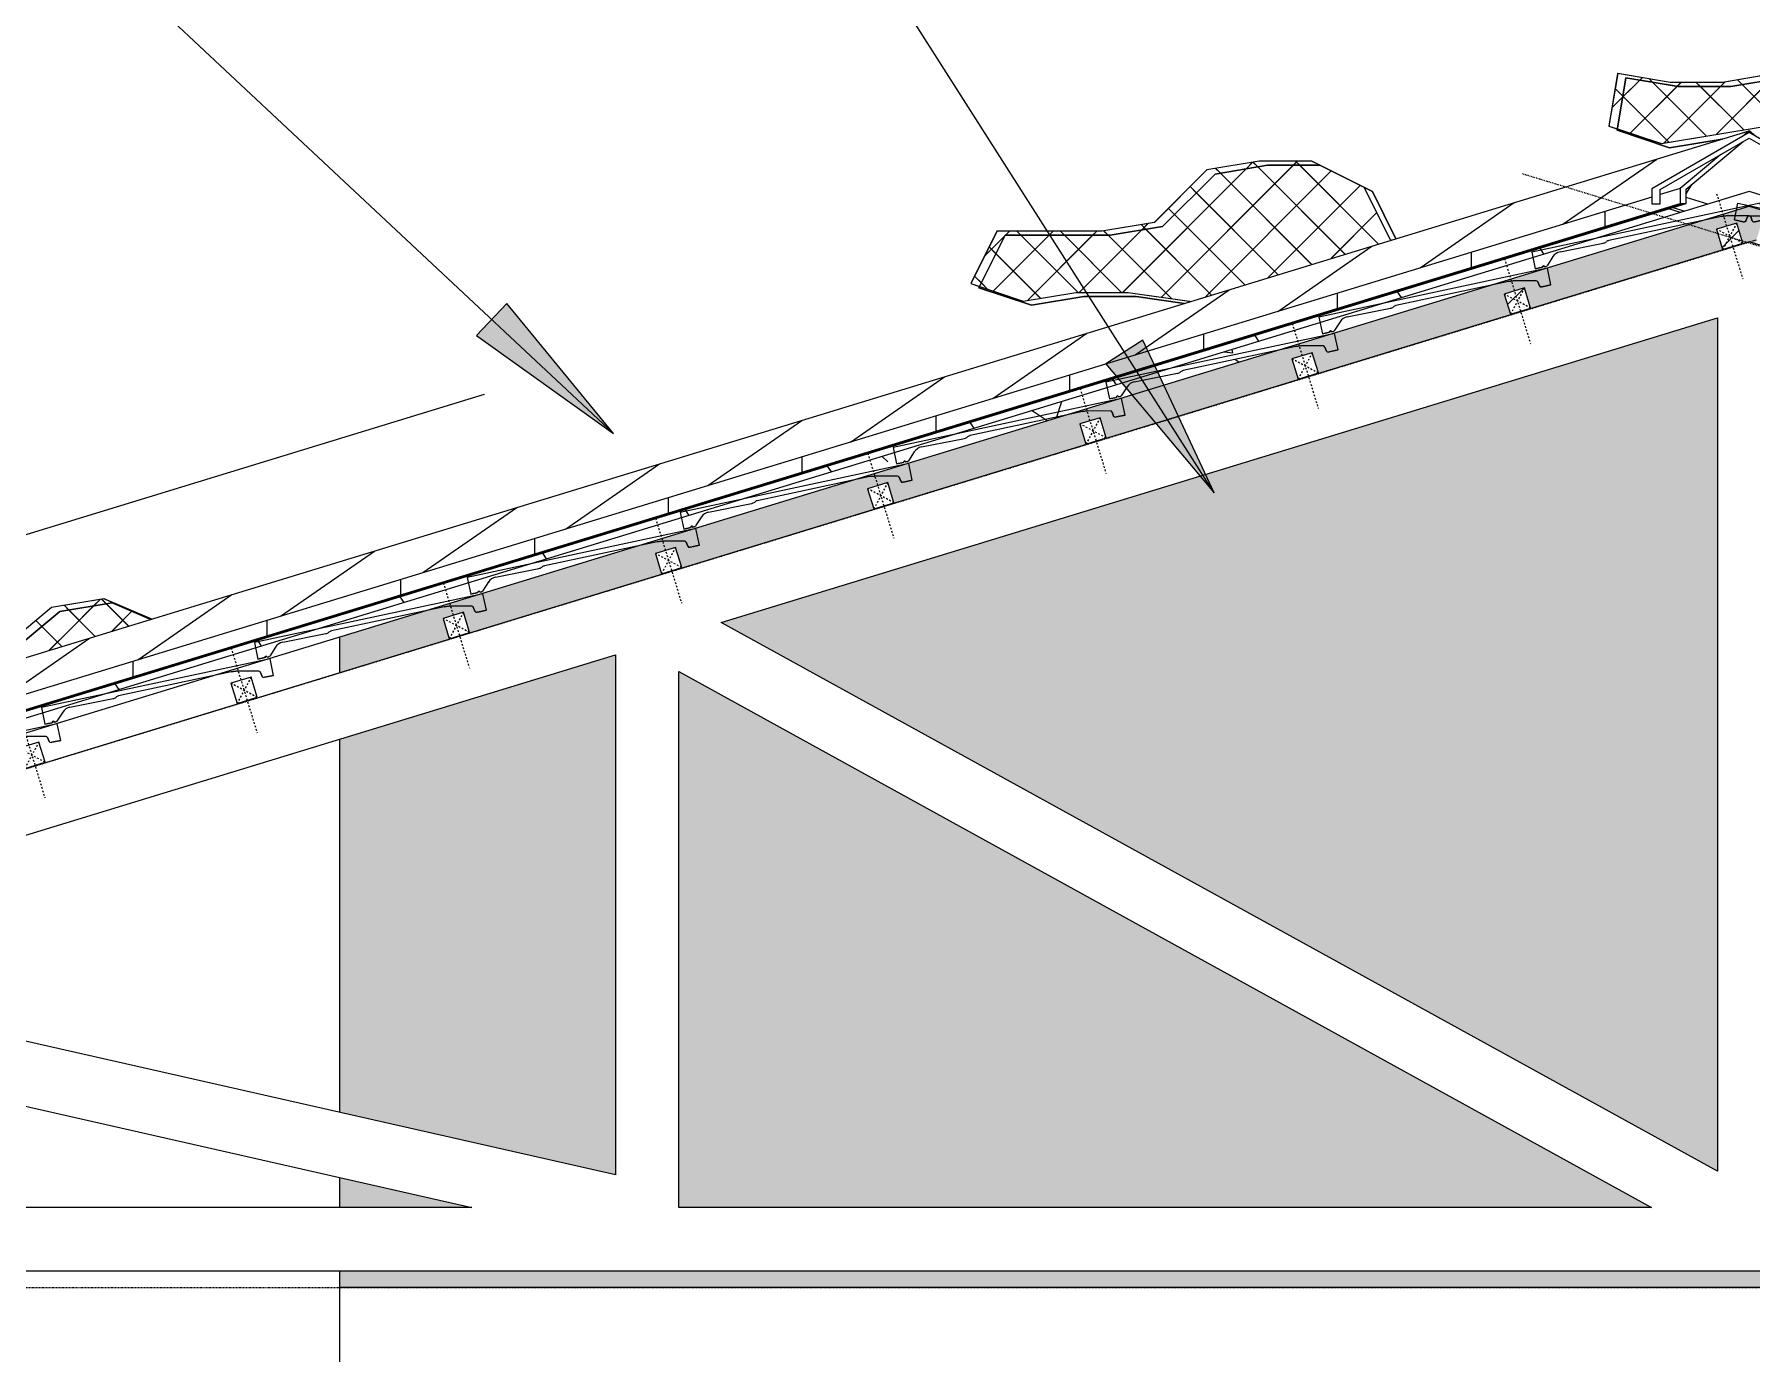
# Model space of a CAD drawing. Header units: millimetres. Extents: x -12186 to 152825, y -4386 to 9463.
# Drawn here: x 49003 to 52088, y 3336 to 5707 of the extents above; entities that cross this region are included whole.
import ezdxf

# ---------------------------------------------------------------- set-up
doc = ezdxf.new("R2010")
doc.units = ezdxf.units.MM
for name, pattern in [('1000 Dashed', [2, 1, -1]), ('Dash', [6.35, 3.175, -3.175]), ('Dash 1_5mm', [3, 1.5, -1.5])]:
    doc.linetypes.add(name, pattern=pattern)
for name, color, linetype, lineweight in [('A-DETL', 90, 'Continuous', 5), ('A-DETL-GENF', 92, 'Continuous', 5), ('A-DETL-GENF-HDLN', 1, 'Dash', 5), ('A-DETL-THIN', 151, 'Continuous', 5), ('A-FLOR-LEVL', 51, 'Continuous', 5), ('A-ROOF', 132, 'Continuous', 9), ('A-ROOF-MCUT', 132, 'Continuous', 5), ('A-ROOF-OTLN', 132, 'Continuous', 9), ('A-ROOF-PATT', 132, 'Continuous', 9), ('A-WALL', 113, 'Continuous', 9), ('G-ANNO-DIMS', 111, 'Continuous', 5), ('G-ANNO-TEXT', 231, 'Continuous', 5), ('G-IMPT', 8, 'Continuous', 5), ('L-PLNT', 71, 'Continuous', 5), ('S-FSTN', 2, 'Continuous', 5)]:
    doc.layers.add(name, color=color, linetype=linetype, lineweight=lineweight)
pattern_1 = [(45, (379.8, 3166.03), (-141.421, 141.421), [])]

# ---------------------------------------------------------------- blocks, each defined once
blk = doc.blocks.new('SVA_Shades of Green Tree - Australian_Tree_based_on_Leopard_Tree_2901-1101184-Section B-B')
at = {"layer": 'G-IMPT'}
for p, q in [((4343.2, 5575), (4397.4, 5629.3)), ((4362.4, 5594.3), (4393.1, 5625.1)), ((4376.1, 5529.5), (4467.3, 5620.9)), ((4393.1, 5625.1), (4397.3, 5629.3)), ((4416, 5621.2), (4410.1, 5627.1)), ((4512.9, 5524.3), (4410.2, 5627.1)), ((4512.8, 5524.3), (4416, 5621.2)), ((4436.5, 5511.5), (4546.4, 5621.6)), ((4460.2, 5613.9), (4467.2, 5620.9)), ((4502, 5613.5), (4494.6, 5620.9)), ((4580, 5535.5), (4494.8, 5620.9)), ((4530.3, 5527.2), (4628.4, 5625.4)), ((4530.4, 5527.2), (4639.6, 5636.6)), ((4538.1, 5613.5), (4546.2, 5621.6)), ((4576.9, 5616.9), (4568.5, 5625.3)), ((4667.1, 5526.7), (4568.6, 5625.3)), ((4667, 5526.7), (4576.9, 5616.9)), ((4343.1, 5575), (4362.4, 5594.3)), ((4362.7, 5596.2), (4348.9, 5610)), ((4445.8, 5513.1), (4349.1, 5610)), ((4445.7, 5513.1), (4362.7, 5596.2)), ((4376, 5529.5), (4460.2, 5613.9)), ((4436.4, 5511.5), (4538.1, 5613.5)), ((4579.9, 5535.5), (4502, 5613.5)), ((4338.5, 5542), (4337.7, 5542.7)), ((4338.7, 5542), (4337.9, 5542.7)), ((4352.9, 5537.2), (4431.9, 5510.8)), ((4431.9, 5510.8), (4526.1, 5526.5)), ((4526.1, 5526.5), (4620.4, 5542.2)), ((3464, 5243.4), (3685.7, 5465.5)), ((3464.2, 5243.4), (3697.7, 5477.4)), ((3533.8, 5234.9), (3770.5, 5471.9)), ((3533.9, 5234.9), (3778, 5479.3)), ((3612.2, 5235), (3838.6, 5461.8)), ((3612.4, 5235), (3838.8, 5461.8)), ((3639.6, 5457.8), (3631.1, 5466.3)), ((3803.7, 5293.5), (3631.2, 5466.3)), ((3685.7, 5465.5), (3697.6, 5477.4)), ((3706.7, 5469), (3698.2, 5477.5)), ((3863.7, 5311.9), (3698.4, 5477.5)), ((3863.6, 5311.8), (3706.7, 5469)), ((3770.5, 5471.9), (3777.8, 5479.3)), ((3782.1, 5471.9), (3774.7, 5479.3)), ((3923.7, 5330.2), (3774.8, 5479.3)), ((3923.6, 5330.2), (3782.1, 5471.9)), ((3897.9, 5432.2), (3818.5, 5471.9)), ((3596.4, 5422.6), (3585.3, 5433.7)), ((3743.7, 5275.2), (3585.4, 5433.7)), ((3803.6, 5293.5), (3639.6, 5457.8)), ((3724.9, 5269.4), (3890.8, 5435.7)), ((3725.1, 5269.5), (3891, 5435.7)), ((3945, 5337.8), (3897.9, 5432.2)), ((3743.6, 5275.2), (3596.4, 5422.6)), ((3557.3, 5383.4), (3546.2, 5394.5)), ((3683.7, 5256.8), (3546.3, 5394.5)), ((3683.6, 5256.8), (3557.3, 5383.4)), ((3838.4, 5304.6), (3920.6, 5386.9)), ((3838.4, 5304.7), (3920.5, 5386.9)), ((3215.6, 5308.3), (3252.7, 5345.5)), ((3215.7, 5308.3), (3260.9, 5353.5)), ((3231.4, 5245.7), (3331.7, 5346.1)), ((3231.5, 5245.7), (3339.2, 5353.5)), ((3253.1, 5345.9), (3260.8, 5353.5)), ((3281.3, 5346.1), (3273.9, 5353.5)), ((3383.9, 5243.4), (3274, 5353.5)), ((3383.8, 5243.4), (3281.3, 5346.1)), ((3293, 5229), (3410, 5346.1)), ((3293.2, 5229), (3417.5, 5353.5)), ((3331.7, 5346.1), (3339.1, 5353.5)), ((3359.6, 5346.1), (3352.2, 5353.5)), ((3462.2, 5243.4), (3352.3, 5353.5)), ((3462.1, 5243.4), (3359.6, 5346.1)), ((3385.7, 5243.4), (3497.6, 5355.5)), ((3385.9, 5243.4), (3509.6, 5367.3)), ((3410, 5346.1), (3417.4, 5353.5)), ((3437.9, 5346.1), (3429.9, 5354.1)), ((3551.6, 5232.3), (3430.1, 5354.1)), ((3551.5, 5232.3), (3437.9, 5346.1)), ((3505.5, 5356.8), (3497.1, 5365.3)), ((3623.8, 5238.5), (3497.2, 5365.3)), ((3497.6, 5355.5), (3509.4, 5367.3)), ((3623.7, 5238.5), (3505.5, 5356.8)), ((3236.4, 5312.7), (3224, 5325.1)), ((3316.2, 5232.9), (3224.1, 5325.1)), ((3316.1, 5232.9), (3236.4, 5312.7)), ((3946.7, 5337.2), (3945, 5337.8)), ((3210.2, 5260.4), (3197.9, 5272.8)), ((3221.8, 5248.9), (3198, 5272.8)), ((3207, 5253.9), (3285.3, 5227.7)), ((3221.7, 5248.9), (3210.2, 5260.4)), ((3285.3, 5227.7), (3379.6, 5243.4)), ((3379.6, 5243.4), (3473.8, 5243.4)), ((3473.8, 5243.4), (3583.7, 5227.7)), ((3583.7, 5227.7), (3585.2, 5226.7))]:
    blk.add_line(p, q, dxfattribs=at)
at = {"layer": 'G-IMPT', "flags": 128}
for points in [[(4700.5, 5636.6), (4636.1, 5636.6), (4541.9, 5620.9), (4447.6, 5620.9), (4353.4, 5636.6), (4337.7, 5542.2), (4352.9, 5537.2)], [(4700.5, 5636.6), (4636.2, 5636.6), (4542, 5620.9), (4447.7, 5620.9), (4353.5, 5636.6), (4337.8, 5542.2), (4432, 5510.8), (4526.3, 5526.5), (4620.5, 5542.2), (4697.4, 5516.6)], [(3818.5, 5471.9), (3803.6, 5479.3), (3709.4, 5479.3), (3615.2, 5463.6), (3520.9, 5369.3), (3426.7, 5353.5), (3238.2, 5353.5), (3191.1, 5259.2), (3207, 5253.9)], [(3946.8, 5337.3), (3945.1, 5337.8), (3898, 5432.2), (3803.8, 5479.3), (3709.5, 5479.3), (3615.3, 5463.6), (3521, 5369.3), (3426.8, 5353.5), (3238.3, 5353.5), (3191.2, 5259.2), (3285.4, 5227.7), (3379.7, 5243.4), (3473.9, 5243.4), (3583.9, 5227.7), (3585.3, 5226.8)]]:
    blk.add_lwpolyline(points, dxfattribs=at)
at = {"layer": 'L-PLNT'}
for p, q in [((4368.2, 5629.2), (4352.5, 5534.9)), ((4352.5, 5534.9), (4368.2, 5629.2)), ((4462.5, 5613.5), (4368.2, 5629.2)), ((4368.2, 5629.2), (4462.4, 5613.5)), ((4368.2, 5629.2), (4368.2, 5629.2)), ((4650.9, 5629.2), (4556.7, 5613.5)), ((4556.7, 5613.5), (4650.9, 5629.2)), ((4462.4, 5613.5), (4462.5, 5613.5)), ((4556.7, 5613.5), (4462.5, 5613.5)), ((4462.5, 5613.5), (4556.7, 5613.5)), ((4556.7, 5613.5), (4556.7, 5613.5)), ((4352.5, 5534.9), (4446.8, 5503.4)), ((4352.5, 5534.9), (4352.5, 5534.9)), ((4446.7, 5503.4), (4352.5, 5534.8)), ((4446.7, 5503.4), (4446.8, 5503.4)), ((4446.8, 5503.4), (4541, 5519.1)), ((4541, 5519.1), (4446.8, 5503.4)), ((4541, 5519.1), (4542.4, 5519.4)), ((4542.4, 5519.4), (4541, 5519.1)), ((3724.2, 5471.9), (3630, 5456.2)), ((3630, 5456.2), (3724.2, 5471.9)), ((3818.5, 5471.9), (3724.2, 5471.9)), ((3724.2, 5471.9), (3818.4, 5471.9)), ((3724.2, 5471.9), (3724.2, 5471.9)), ((3818.4, 5471.9), (3818.5, 5471.9)), ((3912.7, 5424.8), (3818.5, 5471.9)), ((3818.5, 5471.9), (3912.7, 5424.8)), ((3535.7, 5361.9), (3630, 5456.2)), ((3630, 5456.2), (3535.8, 5361.9)), ((3630, 5456.2), (3630, 5456.2)), ((3955.1, 5339.8), (3912.7, 5424.8)), ((3912.7, 5424.8), (3955.1, 5339.8)), ((3912.7, 5424.8), (3912.7, 5424.8)), ((3253, 5346.1), (3205.9, 5251.8)), ((3205.9, 5251.8), (3253, 5346.1)), ((3441.5, 5346.1), (3253, 5346.1)), ((3253, 5346.1), (3441.5, 5346.1)), ((3253, 5346.1), (3253, 5346.1)), ((3535.8, 5361.9), (3441.5, 5346.1)), ((3441.5, 5346.1), (3535.7, 5361.9)), ((3441.5, 5346.1), (3441.5, 5346.1)), ((3535.7, 5361.9), (3535.8, 5361.9)), ((3205.9, 5251.8), (3300.2, 5220.3)), ((3300.1, 5220.3), (3205.9, 5251.8)), ((3205.9, 5251.8), (3205.9, 5251.8)), ((3300.1, 5220.3), (3300.2, 5220.3)), ((3300.2, 5220.3), (3394.4, 5236)), ((3394.4, 5236), (3300.2, 5220.3)), ((3394.4, 5236), (3488.6, 5236)), ((3488.6, 5236), (3394.4, 5236)), ((3394.4, 5236), (3394.4, 5236)), ((3488.6, 5236), (3575.2, 5223.7)), ((3575.2, 5223.7), (3488.6, 5236)), ((3488.6, 5236), (3488.6, 5236))]:
    blk.add_line(p, q, dxfattribs=at)
blk = doc.blocks.new('SVA_Shades of Green Tree - Australian_Tree_based_on_Leopard_Tree_2901-V315-Section B-B')
at = {"layer": 'G-IMPT'}
for p, q in [((1535, 4599.9), (1626.8, 4691.8)), ((1614.8, 4680), (1626.6, 4691.8)), ((1637.9, 4683.8), (1629.4, 4692.3)), ((1678.1, 4643.7), (1629.6, 4692.3)), ((1570.8, 4672.6), (1562.3, 4681.1)), ((1618.1, 4625.3), (1562.4, 4681.1)), ((1618, 4625.3), (1570.8, 4672.6)), ((1574.5, 4639.6), (1614.8, 4680)), ((1678, 4643.6), (1637.9, 4683.8)), ((1647.5, 4634.3), (1683.7, 4670.5)), ((1647.7, 4634.4), (1684.5, 4671.3)), ((1522.1, 4643), (1511.3, 4653.8)), ((1558.1, 4607), (1511.4, 4653.8)), ((1558, 4607), (1522.1, 4643)), ((1534.8, 4599.9), (1574.5, 4639.6))]:
    blk.add_line(p, q, dxfattribs=at)
at = {"layer": 'G-IMPT', "flags": 128}
for points in [[(1719.4, 4656.3), (1633.8, 4693), (1539.6, 4677.3), (1445.3, 4598.7)], [(1719.3, 4656.3), (1633.7, 4693), (1539.5, 4677.3), (1445.2, 4598.7), (1367.1, 4598.7)]]:
    blk.add_lwpolyline(points, dxfattribs=at)
at = {"layer": 'L-PLNT'}
for p, q in [((1554.3, 4669.9), (1460.1, 4591.3)), ((1460.1, 4591.3), (1554.3, 4669.9)), ((1648.5, 4685.6), (1554.3, 4669.9)), ((1554.3, 4669.9), (1648.5, 4685.6)), ((1554.3, 4669.9), (1554.3, 4669.9)), ((1718, 4655.8), (1648.5, 4685.6)), ((1648.5, 4685.6), (1717.9, 4655.8)), ((1648.5, 4685.6), (1648.5, 4685.6))]:
    blk.add_line(p, q, dxfattribs=at)
blk = doc.blocks.new('Structural Connections 1 - Structural Connections 1-1359859-Section B-B')
at = {"layer": 'S-FSTN'}
blk.add_line((7532.7, 3455), (2057.7, 3455), dxfattribs=at)
blk = doc.blocks.new('Repeating Detail - Timber _38 x 38_-372870-Section B-B')
at = {"layer": 'A-DETL-GENF'}
h = blk.add_hatch(dxfattribs=at)
h.set_pattern_fill('FP_108', color=256, style=0, pattern_type=2)
h.set_pattern_definition(pattern_1)
h.paths.add_polyline_path([(4542.1, 5320.6), (4578.4, 5331.8), (4567.3, 5368.1), (4531, 5357), (4532.5, 5352.2)])
h = blk.add_hatch(dxfattribs=at)
h.set_pattern_fill('FP_108', color=256, style=0, pattern_type=2)
h.set_pattern_definition(pattern_1)
h.paths.add_polyline_path([(4160.8, 5204.1), (4197.1, 5215.2), (4186, 5251.5), (4149.7, 5240.4), (4159.1, 5209.7)])
for p, q in [((4567.3, 5368.1), (4531, 5357)), ((4531, 5357), (4542.1, 5320.6)), ((4578.4, 5331.8), (4567.3, 5368.1)), ((4542.1, 5320.6), (4578.4, 5331.8)), ((4186, 5251.5), (4149.7, 5240.4)), ((4197.1, 5215.2), (4186, 5251.5)), ((4149.7, 5240.4), (4160.8, 5204.1)), ((4160.8, 5204.1), (4197.1, 5215.2)), ((3804.7, 5134.9), (3768.3, 5123.8)), ((3768.3, 5123.8), (3779.5, 5087.5)), ((3815.8, 5098.6), (3804.7, 5134.9)), ((3779.5, 5087.5), (3815.8, 5098.6)), ((3423.4, 5018.3), (3387, 5007.2)), ((3387, 5007.2), (3398.1, 4970.9)), ((3434.5, 4982), (3423.4, 5018.3)), ((3398.1, 4970.9), (3434.5, 4982)), ((3042, 4901.8), (3005.7, 4890.6)), ((3005.7, 4890.6), (3016.8, 4854.3)), ((3053.1, 4865.4), (3042, 4901.8)), ((3016.8, 4854.3), (3053.1, 4865.4)), ((2660.7, 4785.2), (2624.4, 4774.1)), ((2671.8, 4748.8), (2660.7, 4785.2)), ((2624.4, 4774.1), (2635.5, 4737.7)), ((2635.5, 4737.7), (2671.8, 4748.8)), ((2279.4, 4668.6), (2243, 4657.5)), ((2290.5, 4632.3), (2279.4, 4668.6)), ((2243, 4657.5), (2254.1, 4621.1)), ((2254.1, 4621.1), (2290.5, 4632.3)), ((1898.1, 4552), (1861.7, 4540.9)), ((1861.7, 4540.9), (1872.8, 4504.6)), ((1909.2, 4515.7), (1898.1, 4552)), ((1872.8, 4504.6), (1909.2, 4515.7)), ((1516.7, 4435.4), (1480.4, 4424.3)), ((1527.8, 4399.1), (1516.7, 4435.4)), ((1491.5, 4388), (1527.8, 4399.1))]:
    blk.add_line(p, q, dxfattribs=at)
at = {"layer": 'A-DETL-GENF-HDLN'}
for p, q in [((4531.3, 5420.9), (4578.1, 5267.9)), ((4578.4, 5331.8), (4531, 5357)), ((4567.3, 5368.1), (4542.1, 5320.6)), ((4150, 5304.3), (4196.8, 5151.3)), ((4186, 5251.5), (4160.8, 5204.1)), ((4197.1, 5215.2), (4149.7, 5240.4)), ((3768.7, 5187.7), (3815.5, 5034.7)), ((3815.8, 5098.6), (3768.3, 5123.8)), ((3804.7, 5134.9), (3779.5, 5087.5)), ((3387.4, 5071.1), (3434.1, 4918.1)), ((3434.5, 4982), (3387, 5007.2)), ((3423.4, 5018.3), (3398.1, 4970.9)), ((3006, 4954.5), (3052.8, 4801.5)), ((3053.1, 4865.4), (3005.7, 4890.6)), ((3042, 4901.8), (3016.8, 4854.3)), ((2624.7, 4838), (2671.5, 4684.9)), ((2660.7, 4785.2), (2635.5, 4737.7)), ((2671.8, 4748.8), (2624.4, 4774.1)), ((2243.4, 4721.4), (2290.2, 4568.4)), ((2279.4, 4668.6), (2254.1, 4621.1)), ((2290.5, 4632.3), (2243, 4657.5)), ((1862, 4604.8), (1908.8, 4451.8)), ((1909.2, 4515.7), (1861.7, 4540.9)), ((1898.1, 4552), (1872.8, 4504.6)), ((1480.7, 4488.2), (1527.5, 4335.2)), ((1527.8, 4399.1), (1480.4, 4424.3)), ((1516.7, 4435.4), (1491.5, 4388))]:
    blk.add_line(p, q, dxfattribs=at)
blk = doc.blocks.new('Repeating Detail - Conc Roof Tile-372879-Section B-B')
at = {"layer": 'A-DETL-GENF'}
for p, q in [((4609.7, 5403.7), (4199, 5315.8)), ((4616.1, 5373.9), (4609.7, 5403.7)), ((4540.1, 5380.1), (4337.7, 5336.8)), ((4540.1, 5380.1), (4548, 5381.2)), ((4548.4, 5381.2), (4540.1, 5380.1)), ((4589.7, 5381.1), (4548.4, 5381.2)), ((4592.5, 5379.2), (4595.4, 5372)), ((4595.4, 5372), (4592.5, 5379.2)), ((4600.3, 5370.5), (4598.8, 5370.2)), ((4616.1, 5373.9), (4600.3, 5370.5)), ((4600.3, 5370.5), (4616.1, 5373.9)), ((4616.1, 5373.9), (4600.3, 5370.5)), ((4199, 5315.8), (4205.4, 5286)), ((4237.1, 5307.8), (4226.6, 5291.5)), ((4250, 5316.5), (4327.5, 5332)), ((4227.2, 5286.8), (3816.5, 5198.9)), ((4205.4, 5286), (4218.1, 5288.7)), ((4218.1, 5288.7), (4205.4, 5286)), ((4218.1, 5288.7), (4218.8, 5290.9)), ((4218.8, 5290.9), (4218.1, 5288.7)), ((4218.8, 5290.9), (4220.5, 5291.3)), ((4220.5, 5291.3), (4218.8, 5290.9)), ((4220.5, 5291.3), (4222, 5289.6)), ((4222, 5289.6), (4220.5, 5291.3)), ((4222, 5289.6), (4224.7, 5290.2)), ((4224.7, 5290.2), (4222, 5289.6)), ((4233.6, 5256.9), (4227.2, 5286.8)), ((4157.6, 5263.2), (3955.1, 5219.9)), ((4157.6, 5263.2), (4165.5, 5264.3)), ((4165.9, 5264.3), (4157.6, 5263.2)), ((4207.2, 5264.2), (4165.9, 5264.3)), ((4210, 5262.3), (4212.9, 5255.1)), ((4212.9, 5255.1), (4210, 5262.3)), ((4217.8, 5253.6), (4216.3, 5253.2)), ((4233.6, 5256.9), (4217.8, 5253.6)), ((4217.8, 5253.6), (4233.6, 5256.9)), ((4233.6, 5256.9), (4217.8, 5253.6)), ((3867.5, 5199.6), (3945, 5215)), ((3816.5, 5198.9), (3822.9, 5169.1)), ((3854.6, 5190.8), (3844.1, 5174.5)), ((3844.7, 5169.8), (3434, 5082)), ((3822.9, 5169.1), (3835.6, 5171.8)), ((3835.6, 5171.8), (3822.9, 5169.1)), ((3835.6, 5171.8), (3836.3, 5174)), ((3836.3, 5174), (3835.6, 5171.8)), ((3836.3, 5174), (3837.9, 5174.3)), ((3837.9, 5174.3), (3836.3, 5174)), ((3837.9, 5174.3), (3839.5, 5172.6)), ((3839.5, 5172.6), (3837.9, 5174.3)), ((3839.5, 5172.6), (3842.2, 5173.2)), ((3842.2, 5173.2), (3839.5, 5172.6)), ((3851, 5140), (3844.7, 5169.8)), ((3775.1, 5146.2), (3572.6, 5102.9)), ((3775.1, 5146.2), (3783, 5147.3)), ((3783.4, 5147.3), (3775.1, 5146.2)), ((3824.7, 5147.2), (3783.4, 5147.3)), ((3827.4, 5145.3), (3830.4, 5138.1)), ((3830.4, 5138.1), (3827.4, 5145.3)), ((3835.3, 5136.6), (3833.8, 5136.3)), ((3851, 5140), (3835.3, 5136.6)), ((3835.3, 5136.6), (3851, 5140)), ((3851, 5140), (3835.3, 5136.6)), ((3485, 5082.6), (3562.5, 5098.1)), ((3434, 5082), (3440.3, 5052.1)), ((3472.1, 5073.9), (3461.5, 5057.6)), ((3462.1, 5052.9), (3051.4, 4965)), ((3392.5, 5029.3), (3400.5, 5030.4)), ((3400.9, 5030.4), (3392.5, 5029.3)), ((3442.1, 5030.3), (3400.9, 5030.4)), ((3440.3, 5052.1), (3453, 5054.8)), ((3453, 5054.8), (3440.3, 5052.1)), ((3453, 5054.8), (3453.8, 5057)), ((3453.8, 5057), (3453, 5054.8)), ((3453.8, 5057), (3455.4, 5057.4)), ((3455.4, 5057.4), (3453.8, 5057)), ((3455.4, 5057.4), (3457, 5055.7)), ((3457, 5055.7), (3455.4, 5057.4)), ((3457, 5055.7), (3459.7, 5056.3)), ((3459.7, 5056.3), (3457, 5055.7)), ((3468.5, 5023), (3462.1, 5052.9)), ((3392.5, 5029.3), (3190.1, 4986)), ((3444.9, 5028.4), (3447.8, 5021.2)), ((3447.8, 5021.2), (3444.9, 5028.4)), ((3452.7, 5019.7), (3451.3, 5019.4)), ((3468.5, 5023), (3452.7, 5019.7)), ((3452.7, 5019.7), (3468.5, 5023)), ((3468.5, 5023), (3452.7, 5019.7)), ((3102.4, 4965.7), (3179.9, 4981.1)), ((3051.4, 4965), (3057.8, 4935.2)), ((3057.8, 4935.2), (3070.5, 4937.9)), ((3070.5, 4937.9), (3057.8, 4935.2)), ((3070.5, 4937.9), (3071.2, 4940.1)), ((3071.2, 4940.1), (3070.5, 4937.9)), ((3071.2, 4940.1), (3072.9, 4940.4)), ((3072.9, 4940.4), (3071.2, 4940.1)), ((3072.9, 4940.4), (3074.4, 4938.7)), ((3074.4, 4938.7), (3072.9, 4940.4)), ((3074.4, 4938.7), (3077.1, 4939.3)), ((3077.1, 4939.3), (3074.4, 4938.7)), ((3089.6, 4956.9), (3079, 4940.6)), ((3079.6, 4935.9), (2668.9, 4848.1)), ((3010, 4912.3), (2807.6, 4869)), ((3010, 4912.3), (3018, 4913.4)), ((3018.3, 4913.4), (3010, 4912.3)), ((3059.6, 4913.3), (3018.3, 4913.4)), ((3062.4, 4911.4), (3065.3, 4904.2)), ((3065.3, 4904.2), (3062.4, 4911.4)), ((3086, 4906.1), (3079.6, 4935.9)), ((3070.2, 4902.7), (3068.7, 4902.4)), ((3086, 4906.1), (3070.2, 4902.7)), ((3070.2, 4902.7), (3086, 4906.1)), ((3086, 4906.1), (3070.2, 4902.7)), ((2668.9, 4848.1), (2675.3, 4818.2)), ((2719.9, 4848.7), (2797.4, 4864.2)), ((2697.1, 4819), (2286.4, 4731.1)), ((2675.3, 4818.2), (2688, 4820.9)), ((2688, 4820.9), (2675.3, 4818.2)), ((2688, 4820.9), (2688.7, 4823.1)), ((2688.7, 4823.1), (2688, 4820.9)), ((2688.7, 4823.1), (2690.4, 4823.5)), ((2690.4, 4823.5), (2688.7, 4823.1)), ((2690.4, 4823.5), (2691.9, 4821.8)), ((2691.9, 4821.8), (2690.4, 4823.5)), ((2691.9, 4821.8), (2694.6, 4822.4)), ((2694.6, 4822.4), (2691.9, 4821.8)), ((2707.1, 4840), (2696.5, 4823.7)), ((2703.5, 4789.1), (2697.1, 4819)), ((2627.5, 4795.4), (2425.1, 4752.1)), ((2627.5, 4795.4), (2635.4, 4796.5)), ((2635.8, 4796.5), (2627.5, 4795.4)), ((2677.1, 4796.4), (2635.8, 4796.5)), ((2679.9, 4794.5), (2682.8, 4787.3)), ((2682.8, 4787.3), (2679.9, 4794.5)), ((2687.7, 4785.8), (2686.2, 4785.5)), ((2703.5, 4789.1), (2687.7, 4785.8)), ((2687.7, 4785.8), (2703.5, 4789.1)), ((2703.5, 4789.1), (2687.7, 4785.8)), ((2286.4, 4731.1), (2292.8, 4701.3)), ((2324.5, 4723), (2314, 4706.7)), ((2337.4, 4731.8), (2414.9, 4747.2)), ((2314.6, 4702), (1903.9, 4614.2)), ((2292.8, 4701.3), (2305.5, 4704)), ((2305.5, 4704), (2292.8, 4701.3)), ((2305.5, 4704), (2306.2, 4706.2)), ((2306.2, 4706.2), (2305.5, 4704)), ((2306.2, 4706.2), (2307.8, 4706.6)), ((2307.8, 4706.6), (2306.2, 4706.2)), ((2307.8, 4706.6), (2309.4, 4704.8)), ((2309.4, 4704.8), (2307.8, 4706.6)), ((2309.4, 4704.8), (2312.1, 4705.4)), ((2312.1, 4705.4), (2309.4, 4704.8)), ((2320.9, 4672.2), (2314.6, 4702)), ((2245, 4678.4), (2042.5, 4635.1)), ((2245, 4678.4), (2252.9, 4679.5)), ((2253.3, 4679.5), (2245, 4678.4)), ((2294.6, 4679.4), (2253.3, 4679.5)), ((2297.3, 4677.5), (2300.3, 4670.3)), ((2300.3, 4670.3), (2297.3, 4677.5)), ((2305.2, 4668.8), (2303.7, 4668.5)), ((2320.9, 4672.2), (2305.2, 4668.8)), ((2305.2, 4668.8), (2320.9, 4672.2)), ((2320.9, 4672.2), (2305.2, 4668.8)), ((1954.9, 4614.8), (2032.4, 4630.3)), ((1903.9, 4614.2), (1910.2, 4584.3)), ((1942, 4606.1), (1931.5, 4589.8)), ((1932, 4585.1), (1521.3, 4497.2)), ((1910.2, 4584.3), (1923, 4587.1)), ((1923, 4587.1), (1910.2, 4584.3)), ((1923, 4587.1), (1923.7, 4589.2)), ((1923.7, 4589.2), (1923, 4587.1)), ((1923.7, 4589.2), (1925.3, 4589.6)), ((1925.3, 4589.6), (1923.7, 4589.2)), ((1925.3, 4589.6), (1926.9, 4587.9)), ((1926.9, 4587.9), (1925.3, 4589.6)), ((1926.9, 4587.9), (1929.6, 4588.5)), ((1929.6, 4588.5), (1926.9, 4587.9)), ((1938.4, 4555.2), (1932, 4585.1)), ((1862.4, 4561.5), (1660, 4518.2)), ((1862.4, 4561.5), (1870.4, 4562.6)), ((1870.8, 4562.6), (1862.4, 4561.5)), ((1912.1, 4562.5), (1870.8, 4562.6)), ((1914.8, 4560.6), (1917.8, 4553.4)), ((1917.8, 4553.4), (1914.8, 4560.6)), ((1922.7, 4551.9), (1921.2, 4551.6)), ((1938.4, 4555.2), (1922.7, 4551.9)), ((1922.7, 4551.9), (1938.4, 4555.2)), ((1938.4, 4555.2), (1922.7, 4551.9)), ((1572.4, 4497.9), (1649.9, 4513.3)), ((1521.3, 4497.2), (1527.7, 4467.4)), ((1559.5, 4489.1), (1548.9, 4472.8)), ((1549.5, 4468.1), (1138.8, 4380.3)), ((1529.5, 4445.5), (1488.3, 4445.6)), ((1527.7, 4467.4), (1540.4, 4470.1)), ((1540.4, 4470.1), (1527.7, 4467.4)), ((1532.3, 4443.6), (1535.2, 4436.4)), ((1535.2, 4436.4), (1532.3, 4443.6)), ((1540.4, 4470.1), (1541.1, 4472.3)), ((1541.1, 4472.3), (1540.4, 4470.1)), ((1541.1, 4472.3), (1542.8, 4472.7)), ((1542.8, 4472.7), (1541.1, 4472.3)), ((1542.8, 4472.7), (1544.3, 4470.9)), ((1544.3, 4470.9), (1542.8, 4472.7)), ((1544.3, 4470.9), (1547, 4471.5)), ((1547, 4471.5), (1544.3, 4470.9)), ((1555.9, 4438.3), (1549.5, 4468.1)), ((1540.1, 4434.9), (1538.6, 4434.6)), ((1555.9, 4438.3), (1540.1, 4434.9)), ((1540.1, 4434.9), (1555.9, 4438.3)), ((1555.9, 4438.3), (1540.1, 4434.9))]:
    blk.add_line(p, q, dxfattribs=at)
for centre, radius, start, end in [((4589.7, 5378.1), 3, 22.0757, 89.8219), ((4598.2, 5373.1), 3, 202.0757, 282.0757), ((4598.2, 5373.1), 3, 202.0757, 282.0757), ((4253.9, 5296.9), 20, 101.2845, 147.0757), ((4326.4, 5341.9), 10, 276.5757, 312.0411), ((4339.8, 5327), 10, 102.0757, 132.0411), ((4224.1, 5293.1), 3, 282.0757, 327.0757), ((4224.1, 5293.1), 3, 282.0757, 327.0757), ((4207.2, 5261.2), 3, 22.0757, 89.8219), ((4215.7, 5256.2), 3, 202.0757, 282.0757), ((4215.7, 5256.2), 3, 202.0757, 282.0757), ((3943.8, 5224.9), 10, 276.5757, 312.0411), ((3957.2, 5210.1), 10, 102.0757, 132.0411), ((3871.4, 5179.9), 20, 101.2845, 147.0757), ((3841.5, 5176.1), 3, 282.0757, 327.0757), ((3841.5, 5176.1), 3, 282.0757, 327.0757), ((3824.7, 5144.2), 3, 22.0757, 89.8219), ((3833.1, 5139.2), 3, 202.0757, 282.0757), ((3833.1, 5139.2), 3, 202.0757, 282.0757), ((3561.3, 5108), 10, 276.5757, 312.0411), ((3574.7, 5093.1), 10, 102.0757, 132.0411), ((3488.9, 5063), 20, 101.2845, 147.0757), ((3442.1, 5027.3), 3, 22.0757, 89.8219), ((3459, 5059.2), 3, 282.0757, 327.0757), ((3459, 5059.2), 3, 282.0757, 327.0757), ((3450.6, 5022.3), 3, 202.0757, 282.0757), ((3450.6, 5022.3), 3, 202.0757, 282.0757), ((3178.8, 4991.1), 10, 276.5757, 312.0411), ((3192.2, 4976.2), 10, 102.0757, 132.0411), ((3076.5, 4942.2), 3, 282.0757, 327.0757), ((3076.5, 4942.2), 3, 282.0757, 327.0757), ((3106.4, 4946), 20, 101.2845, 147.0757), ((3059.6, 4910.3), 3, 22.0757, 89.8219), ((3068.1, 4905.3), 3, 202.0757, 282.0757), ((3068.1, 4905.3), 3, 202.0757, 282.0757), ((2723.8, 4829.1), 20, 101.2845, 147.0757), ((2796.3, 4874.1), 10, 276.5757, 312.0411), ((2809.7, 4859.3), 10, 102.0757, 132.0411), ((2694, 4825.3), 3, 282.0757, 327.0757), ((2694, 4825.3), 3, 282.0757, 327.0757), ((2677.1, 4793.4), 3, 22.0757, 89.8219), ((2685.6, 4788.4), 3, 202.0757, 282.0757), ((2685.6, 4788.4), 3, 202.0757, 282.0757), ((2427.1, 4742.3), 10, 102.0757, 132.0411), ((2341.3, 4712.1), 20, 101.2845, 147.0757), ((2413.8, 4757.2), 10, 276.5757, 312.0411), ((2311.5, 4708.3), 3, 282.0757, 327.0757), ((2311.5, 4708.3), 3, 282.0757, 327.0757), ((2294.6, 4676.4), 3, 22.0757, 89.8219), ((2303.1, 4671.4), 3, 202.0757, 282.0757), ((2303.1, 4671.4), 3, 202.0757, 282.0757), ((2031.2, 4640.2), 10, 276.5757, 312.0411), ((2044.6, 4625.4), 10, 102.0757, 132.0411), ((1958.8, 4595.2), 20, 101.2845, 147.0757), ((1928.9, 4591.4), 3, 282.0757, 327.0757), ((1928.9, 4591.4), 3, 282.0757, 327.0757), ((1912, 4559.5), 3, 22.0757, 89.8219), ((1920.5, 4554.5), 3, 202.0757, 282.0757), ((1920.5, 4554.5), 3, 202.0757, 282.0757), ((1648.7, 4523.3), 10, 276.5757, 312.0411), ((1662.1, 4508.4), 10, 102.0757, 132.0411), ((1576.3, 4478.2), 20, 101.2845, 147.0757), ((1529.5, 4442.5), 3, 22.0757, 89.8219), ((1546.4, 4474.5), 3, 282.0757, 327.0757), ((1546.4, 4474.5), 3, 282.0757, 327.0757), ((1538, 4437.5), 3, 202.0757, 282.0757), ((1538, 4437.5), 3, 202.0757, 282.0757)]:
    blk.add_arc(centre, radius, start, end, dxfattribs=at)

msp = doc.modelspace()

# ---------------------------------------------------------------- hatches: boundary and pattern name
at = {"layer": 'A-ROOF-PATT', "lineweight": 5}
h = msp.add_hatch(dxfattribs=at)
h.set_pattern_fill('FP_42', color=256, style=0, pattern_type=2)
h.set_pattern_definition([(34.74, (48761.48, 4485.295), (-143.142, -0.0011), [])])
h.paths.add_polyline_path([(45439.1, 3436.8), (51908.9, 5414.8), (51908.9, 5429.7), (52072, 5523.9), (52083.9, 5533.8), (45562.9, 3540.1), (45514.1, 3499.4)])
h.paths.add_polyline_path([(51923.9, 5419.4), (51960.1, 5430.4), (52033, 5491.3), (51923.9, 5428.3), (51923.9, 5424.8)])
h = msp.add_hatch(dxfattribs=at)
h.set_pattern_fill('FP_37', color=256, style=0, pattern_type=2)
h.set_pattern_definition([(90, (52083.85, 5468.38), (-240.42, 1e-14), [])])
h.paths.add_polyline_path([(51960.1, 5403), (51970.7, 5403), (51970.7, 5429), (52072.9, 5514.4), (52033, 5491.3), (51960.1, 5430.4), (51960.1, 5418.3)])
h.paths.add_polyline_path([(52207.6, 5403), (52207.6, 5430.4), (52128.9, 5494.7), (52094.8, 5514.4), (52197, 5428.3), (52197, 5403)])
h.paths.add_polyline_path([(52072, 5523.9), (52083.9, 5530.8), (52095.3, 5524.2), (52083.9, 5533.8), (52078.5, 5529.4)])
h = msp.add_hatch(dxfattribs=at)
h.set_pattern_fill('FP_41', color=256, style=0, pattern_type=2)
h.set_pattern_definition([(123.795, (48879.92, 4479.42), (-308.4, 0.001), [])])
h.paths.add_polyline_path([(45649.3, 3457.6), (51960.1, 5387.2), (51939.6, 5393.4), (45638.2, 3466.9)])
h.paths.add_polyline_path([(52133.6, 5409.6), (52197, 5429), (52094.8, 5514.4), (52083.9, 5520.7), (52074.8, 5515.5), (52097.5, 5420.7), (52126.6, 5411.7)])
h = msp.add_hatch(dxfattribs=at)
h.set_pattern_fill('FP_30', color=256, style=0, pattern_type=2)
h.set_pattern_definition([(57.747, (55268.47, 4476.4), (-299.508, 0.002), [])])
h.paths.add_polyline_path([(58524.7, 3455.7), (58545.1, 3476.4), (52243.9, 5403), (52243.9, 5428.3), (52134.7, 5491.3), (52207.6, 5429), (52207.6, 5403), (52181.5, 5395), (58521.9, 3456.5)])
h.paths.add_polyline_path([(52009.6, 5402.1), (52083.9, 5424.8), (52097.5, 5420.7), (52074.8, 5515.5), (52072.9, 5514.4), (51970.7, 5428.3), (51970.7, 5414), (52007.1, 5402.9)])
h = msp.add_hatch(dxfattribs=at)
h.set_pattern_fill('FP_38', color=256, style=0, pattern_type=2)
h.set_pattern_definition([(90, (48699.6, 4427.54), (-240.416, 1e-14), [])])
h.paths.add_polyline_path([(45439.1, 3424.6), (51908.9, 5402.9), (51908.9, 5414.8), (45439.1, 3436.8)])
h.paths.add_polyline_path([(51923.9, 5407.2), (51960.1, 5418.3), (51960.1, 5430.4), (51923.9, 5419.4), (51923.9, 5417.9)])
h = msp.add_hatch(dxfattribs=at)
h.set_pattern_fill('FP_39', color=256, style=0, pattern_type=2)
h.set_pattern_definition([(90, (48699.6, 4413.8), (-240.416, 1e-14), [])])
h.paths.add_polyline_path([(45439.1, 3409.3), (51960.1, 5403), (51960.1, 5418.3), (51923.9, 5407.2), (51923.9, 5402.9), (51908.9, 5402.6), (45439.1, 3424.6)])
h = msp.add_hatch(dxfattribs=at)
h.set_pattern_fill('FP_40', color=256, style=0, pattern_type=2)
h.set_pattern_definition([(17, (48704.91, 4406.12), (-240.4161, 0.0001), [])])
h.paths.add_polyline_path([(45449.7, 3409.3), (51966.9, 5403), (51960.1, 5403), (45439.1, 3409.3)])
h = msp.add_hatch(dxfattribs=at)
h.set_pattern_fill('FP_93', color=256, style=0, pattern_type=2)
h.set_pattern_definition([(50, (47874, 3166), (728.737, -63.756), [76.2, -838.2]), (355, (47874, 3166), (-140.97, 764.23), [60.96, -670.56]), (100.451, (47934.7, 3160.7), (587.77, 700.467), [64.76, -712.36]), (46.184, (47874, 3369.2), (1084.316, -168.17), [114.3, -1257.3]), (96.636, (47964.3, 3355.2), (949.61, 989.71), [97.14, -1068.54]), (351.184, (47874, 3369.2), (949.62, 989.7), [91.44, -1005.84]), (21, (47975.6, 3318.4), (606.458, -409.06), [76.2, -838.2]), (326, (47975.6, 3318.4), (247.21, 736.753), [60.96, -670.56]), (71.451, (48026.1, 3284.34), (853.67, 327.685), [64.76, -712.36]), (37.5, (47873.98, 3166.03), (12.355, 338.22), [33.528, -628.904, 33.528, -647.192, -673.1]), (37.5, (47873.98, 3166.03), (12.355, 338.22), [-1343.152, 33.528, -639.572]), (7.5, (47874, 3166.03), (267.279, 400.722), [33.528, -354.584, 33.528, -613.664, -256.54]), (7.5, (47874, 3166.03), (267.279, 400.722), [-1035.304, 33.528, -223.012]), (327.5, (47647.42, 3166.03), (542.3633, -22.9153), [33.528, -220.472, 33.528, -758.952, -1051.56]), (327.5, (47647.42, 3166.03), (542.3633, -22.9153), [-1046.48, 33.528, -1018.032]), (317.5, (47545.8, 3166.03), (592.517, 101.707), [33.528, -296.672, 33.528, -492.76, -746.76]), (317.5, (47545.8, 3166.03), (592.517, 101.707), [-856.488, 33.528, -713.232])])
h.paths.add_polyline_path([(45562.9, 3405), (45616.5, 3421.4), (45612.5, 3434.5), (45660.3, 3449.1), (45664.3, 3436), (52083.9, 5398.7), (58504.4, 3435.7), (58507.8, 3446.9), (58555.6, 3432.3), (58552.9, 3420.9), (58604.9, 3405), (58604.9, 3431.1), (52083.9, 5424.8), (45562.9, 3431.1), (45562.9, 3428.2)])
h = msp.add_hatch(dxfattribs=at)
h.set_pattern_fill('FP_29', color=256, style=0, pattern_type=2)
h.set_pattern_definition([(93.572, (55207.88, 4411.56), (-235.87, 0.002), [])])
h.paths.add_polyline_path([(51967.9, 5389.4), (52009.6, 5402.1), (51970.7, 5414), (51970.7, 5403), (51947.1, 5395.7), (51966.9, 5389.7)])
h = msp.add_hatch(dxfattribs=at)
h.set_pattern_fill('FP_101', color=256, style=0, pattern_type=2)
h.set_pattern_definition([(0, (47494.182, 3556.464), (323.85, 44.557), [76.2, -63.5, 88.9, -38.1, -165.1]), (0, (47494.182, 3556.464), (323.85, 44.557), [-266.7, 114.3, -50.8]), (0, (47570.382, 3558.32), (323.85, 44.557), [63.5, -241.3, 50.8, -76.2]), (0, (47722.782, 3553.68), (323.85, 44.557), [38.1, -393.7]), (90, (47494.18, 3556.46), (-107.95, 44.557), [42.701, -135.529]), (90, (47570.38, 3556.46), (-107.95, 44.557), [41.773, -136.457]), (90, (47633.88, 3556.46), (-107.95, 44.557), [38.988, -139.242]), (90, (47722.78, 3553.68), (-107.95, 44.557), [42.701, -135.529]), (90, (47760.88, 3553.68), (-107.95, 44.557), [42.701, -135.529]), (90, (47875.18, 3556.46), (-107.95, 44.557), [40.844, -137.385])])
h.paths.add_polyline_path([(45562.9, 3405), (45592.9, 3405), (45592.9, 3414.2), (45584.7, 3411.7)])
h.paths.add_polyline_path([(58583, 3405), (58604.9, 3405), (58574.9, 3414.2), (58574.9, 3405), (58579.9, 3405)])
h.paths.add_polyline_path([(57676.1, 3415), (57964.7, 3415), (57742.6, 3485), (55296.9, 3485), (55297.3, 3455), (57607.4, 3455), (57607.4, 3415)])
h.paths.add_polyline_path([(58552.9, 3415), (58572.1, 3415), (58552.2, 3421.1), (58550.3, 3415)])
h.paths.add_polyline_path([(45595.6, 3415), (45618.5, 3415), (45616.5, 3421.4), (45611.8, 3420)])
h.paths.add_polyline_path([(45682.2, 3415), (45806.3, 3415), (46697.7, 3688.5), (46686.6, 3724.8), (46722.9, 3735.9), (46732.9, 3703.5), (46732.9, 3762.7), (45664.3, 3436), (45670.7, 3415)])
h.paths.add_polyline_path([(46196.2, 3415), (46560.4, 3415), (46560.4, 3455), (46732.9, 3455), (46732.9, 3485), (46425.1, 3485), (46257.8, 3433.8)])
h.paths.add_polyline_path([(58498, 3415), (58504.4, 3435.7), (55296.9, 4416.4), (55296.9, 4351.9), (58361.4, 3415), (58485.8, 3415)])
h.paths.add_polyline_path([(53024.2, 3455), (55026.9, 3455), (55026.9, 3485), (49551.9, 3485), (49551.9, 3455), (52812.7, 3455)])
h.paths.add_polyline_path([(45935.1, 3455.3), (45924, 3491.7), (45960.3, 3502.8), (45971.4, 3466.4)])
h.paths.add_polyline_path([(58232.6, 3455.3), (58196.3, 3466.4), (58207.4, 3502.8), (58243.8, 3491.7), (58241.7, 3485)])
h.paths.add_polyline_path([(57851.3, 3571.9), (57815, 3583), (57826.1, 3619.3), (57862.4, 3608.2), (57859.6, 3599)])
h.paths.add_polyline_path([(46316.4, 3571.9), (46305.3, 3608.2), (46341.6, 3619.3), (46352.7, 3583)])
h.paths.add_polyline_path([(51332.6, 3599), (51908.7, 3599), (50160.9, 4562), (50160.9, 3599), (50909.7, 3599)])
h.paths.add_polyline_path([(49788.9, 3599), (49551.9, 3652.7), (49551.9, 3599), (49641, 3599)])
h.paths.add_polyline_path([(57052.3, 3599), (57369.7, 3599), (56100.9, 3986.9), (56100.9, 3599), (56407.4, 3599)])
h.paths.add_polyline_path([(55026.9, 3599), (55026.9, 3745.8), (54378.8, 3599), (54715.8, 3599)])
h.paths.add_polyline_path([(52259, 3599), (54006.9, 3599), (54006.9, 4562), (52284.1, 3612.8)])
h.paths.add_polyline_path([(55350.1, 3599), (55986.9, 3599), (55986.9, 3963.3), (55296.9, 3807), (55297.3, 3599)])
h.paths.add_polyline_path([(54120.9, 3657.4), (55026.9, 3862.7), (55026.9, 4315.3), (54120.9, 4592.3), (54120.9, 4055.3)])
h.paths.add_polyline_path([(50046.9, 3657.4), (50046.9, 4592.3), (49551.9, 4440.9), (49551.9, 3769.6), (49852.4, 3701.5)])
h.paths.add_polyline_path([(52140.9, 3664.1), (53930.9, 4650.3), (52140.9, 5197.6), (52140.9, 3784.5)])
h.paths.add_polyline_path([(52026.9, 3664.1), (52026.9, 5197.6), (50236.8, 4650.3), (51966.9, 3697.1)])
h.paths.add_polyline_path([(57470, 3688.5), (57433.6, 3699.6), (57444.8, 3735.9), (57481.1, 3724.8)])
h.paths.add_polyline_path([(57088.7, 3805.1), (57052.3, 3816.2), (57063.4, 3852.5), (57099.8, 3841.4)])
h.paths.add_polyline_path([(56707.3, 3921.6), (56671, 3932.8), (56682.1, 3969.1), (56718.4, 3958)])
h.paths.add_polyline_path([(55296.9, 3923.9), (55877.1, 4055.3), (55296.9, 4232.7), (55296.9, 3927)])
h.paths.add_polyline_path([(56326, 4038.2), (56289.7, 4049.3), (56300.8, 4085.7), (56337.1, 4074.6), (56331.2, 4055.3)])
h.paths.add_polyline_path([(55944.7, 4154.8), (55908.3, 4165.9), (55919.5, 4202.3), (55955.8, 4191.2)])
h.paths.add_polyline_path([(55563.4, 4271.4), (55527, 4282.5), (55538.1, 4318.8), (55574.5, 4307.7)])
h.paths.add_polyline_path([(55026.9, 4434.5), (55026.9, 4498.9), (52083.9, 5398.7), (49551.9, 4624.6), (49551.9, 4560.1), (52083.9, 5334.2), (54844.1, 4490.3)])
h.paths.add_polyline_path([(54800.7, 4504.6), (54764.4, 4515.7), (54775.5, 4552), (54811.8, 4540.9)])
h.paths.add_polyline_path([(54419.4, 4621.1), (54383, 4632.3), (54394.1, 4668.6), (54430.5, 4657.5), (54425, 4639.6)])
h.paths.add_polyline_path([(49748.3, 4621.1), (49737.2, 4657.5), (49773.6, 4668.6), (49784.7, 4632.3)])
h.paths.add_polyline_path([(54038.1, 4737.7), (54001.7, 4748.8), (54012.8, 4785.2), (54049.2, 4774.1)])
h.paths.add_polyline_path([(50129.7, 4737.7), (50118.5, 4774.1), (50154.9, 4785.2), (50166, 4748.8), (50160.9, 4747.3)])
h.paths.add_polyline_path([(53656.7, 4854.3), (53620.4, 4865.4), (53631.5, 4901.8), (53667.8, 4890.6)])
h.paths.add_polyline_path([(50511, 4854.3), (50499.9, 4890.6), (50536.2, 4901.8), (50547.3, 4865.4)])
h.paths.add_polyline_path([(53275.4, 4970.9), (53239.1, 4982), (53250.2, 5018.3), (53286.5, 5007.2)])
h.paths.add_polyline_path([(50892.3, 4970.9), (50881.2, 5007.2), (50917.5, 5018.3), (50928.7, 4982)])
h.paths.add_polyline_path([(52894.1, 5087.5), (52857.7, 5098.6), (52868.8, 5134.9), (52905.2, 5123.8)])
h.paths.add_polyline_path([(51273.6, 5087.5), (51262.5, 5123.8), (51298.9, 5134.9), (51310, 5098.6)])
h.paths.add_polyline_path([(52512.7, 5204.1), (52476.4, 5215.2), (52487.5, 5251.5), (52523.9, 5240.4), (52514.5, 5209.7)])
h.paths.add_polyline_path([(51655, 5204.1), (51643.9, 5240.4), (51680.2, 5251.5), (51691.3, 5215.2), (51673.3, 5209.7)])
h.paths.add_polyline_path([(52131.4, 5320.6), (52095.1, 5331.8), (52106.2, 5368.1), (52142.5, 5357), (52135.6, 5334.2)])
h.paths.add_polyline_path([(52036.3, 5320.6), (52025.2, 5357), (52061.5, 5368.1), (52072.6, 5331.8)])
h = msp.add_hatch(dxfattribs=at)
h.set_pattern_fill('FP_28', color=256, style=0, pattern_type=2)
h.set_pattern_definition([(148.211, (55200.48, 4398.8), (-314.7305, 0.002), [])])
h.paths.add_polyline_path([(51960.4, 5387.1), (51966.9, 5389.7), (51947.1, 5395.7), (51939.6, 5393.4), (51960.1, 5387.2)])
at = {"layer": 'G-ANNO-TEXT'}
for points in [[(50043.5, 4989.6), (49851.5, 5223.5), (49797.5, 5165.8)], [(51122.5, 4883.2), (50994.6, 5157.5), (50928, 5115)]]:
    msp.add_hatch(color=7, dxfattribs=at).paths.add_polyline_path(points)

# ---------------------------------------------------------------- linework, layer by layer
at = {"layer": 'A-DETL', "linetype": 'Dash 1_5mm', "lineweight": 25}
for p, q in [((58243.7, 3448.6), (51676.3, 5456.5)), ((45924.4, 3450.9), (52097, 5338.1))]:
    msp.add_line(p, q, dxfattribs=at)
at = {"layer": 'A-DETL-THIN'}
for p, q in [((52083.9, 5334.2), (45614.9, 3356.5)), ((58486.3, 3376.8), (52083.9, 5334.2)), ((50236.8, 4650.3), (52026.9, 5197.6)), ((52026.9, 5197.6), (52026.9, 3664.1)), ((52026.9, 3664.1), (50236.8, 4650.3)), ((48290.7, 4055.3), (50046.9, 4592.3)), ((50046.9, 4592.3), (50046.9, 3657.4)), ((50160.9, 3599), (50160.9, 4562)), ((50160.9, 4562), (51908.7, 3599)), ((50046.9, 3657.4), (48290.7, 4055.3)), ((48071.1, 3988.2), (49788.9, 3599)), ((49788.9, 3599), (46798, 3599)), ((51908.7, 3599), (50160.9, 3599)), ((46425.1, 3485), (57742.6, 3485))]:
    msp.add_line(p, q, dxfattribs=at)
at = {"layer": 'A-FLOR-LEVL', "linetype": '1000 Dashed'}
msp.add_line((40316.8, 3455), (71229.1, 3455), dxfattribs=at)
at = {"layer": 'A-ROOF'}
for p, q in [((52083.9, 5424.8), (45562.9, 3431.1)), ((58604.9, 3431.1), (52083.9, 5424.8)), ((45664.3, 3436), (52083.9, 5398.7)), ((52083.9, 5398.7), (55042.9, 4494))]:
    msp.add_line(p, q, dxfattribs=at)
at = {"layer": 'A-ROOF-MCUT'}
for p, q in [((52083.9, 5530.8), (51908.9, 5429.7)), ((52258.9, 5429.7), (52083.9, 5530.8)), ((51923.9, 5428.3), (52083.9, 5520.7)), ((52083.9, 5520.7), (52243.9, 5428.3)), ((51908.9, 5429.7), (51908.9, 5402.9)), ((51908.9, 5402.9), (51923.9, 5402.9)), ((51923.9, 5402.9), (51923.9, 5428.3))]:
    msp.add_line(p, q, dxfattribs=at)
at = {"layer": 'A-ROOF-OTLN', "lineweight": 5}
for p, q in [((45562.9, 3540.1), (52083.9, 5533.8)), ((52083.9, 5533.8), (52072, 5523.9)), ((52095.3, 5524.2), (52083.9, 5533.8)), ((51970.7, 5429), (52072.9, 5514.4)), ((52033, 5491.3), (51960.1, 5430.4)), ((51908.9, 5414.8), (45439.1, 3436.8)), ((45439.1, 3409.3), (51960.1, 5403)), ((45449.7, 3409.3), (51970.7, 5403)), ((51960.1, 5430.4), (51923.9, 5419.4)), ((51960.1, 5430.4), (51960.1, 5403)), ((51960.1, 5403), (51970.7, 5403)), ((51970.7, 5403), (51970.7, 5429)), ((52009.6, 5402.1), (51970.7, 5414)), ((51960.4, 5387.1), (51939.6, 5393.4)), ((51966.9, 5389.7), (51947.1, 5395.7))]:
    msp.add_line(p, q, dxfattribs=at)
at = {"layer": 'A-WALL'}
for p, q in [((49551.9, 4560.1), (49551.9, 4624.6)), ((49551.9, 3769.6), (49551.9, 4440.9)), ((49551.9, 3599), (49551.9, 3652.7)), ((49551.9, 3205), (49551.9, 3485))]:
    msp.add_line(p, q, dxfattribs=at)
at = {"layer": 'G-ANNO-DIMS'}
msp.add_line((49810.7, 5059.7), (47419.9, 4328.8), dxfattribs=at)
at = {"layer": 'G-ANNO-TEXT', "color": 7}
for p, q in [((51122.5, 4883.2), (48756.4, 8598.3)), ((50043.5, 4989.6), (47375.9, 7487.4)), ((49851.5, 5223.5), (49797.5, 5165.8)), ((50043.5, 4989.6), (49851.5, 5223.5)), ((49797.5, 5165.8), (50043.5, 4989.6)), ((50994.6, 5157.5), (50928, 5115)), ((51122.5, 4883.2), (50994.6, 5157.5)), ((50928, 5115), (51122.5, 4883.2))]:
    msp.add_line(p, q, dxfattribs=at)

# ---------------------------------------------------------------- block references
at = {"layer": 'A-DETL-GENF'}
for name in ['Repeating Detail - Conc Roof Tile-372879-Section B-B', 'Repeating Detail - Timber _38 x 38_-372870-Section B-B']:
    msp.add_blockref(name, (47494.2, 0), dxfattribs=at)
at = {"layer": 'A-DETL-GENF', "extrusion": (0, 0, -1)}
msp.add_blockref('Repeating Detail - Conc Roof Tile-372879-Section B-B', (-56673.5, 0), dxfattribs=at)
at = {"layer": 'L-PLNT'}
for name in ['SVA_Shades of Green Tree - Australian_Tree_based_on_Leopard_Tree_2901-V315-Section B-B', 'SVA_Shades of Green Tree - Australian_Tree_based_on_Leopard_Tree_2901-1101184-Section B-B']:
    msp.add_blockref(name, (47494.2, 0), dxfattribs=at)
at = {"layer": 'S-FSTN'}
msp.add_blockref('Structural Connections 1 - Structural Connections 1-1359859-Section B-B', (47494.2, 0), dxfattribs=at)

doc.saveas('drawing.dxf')
